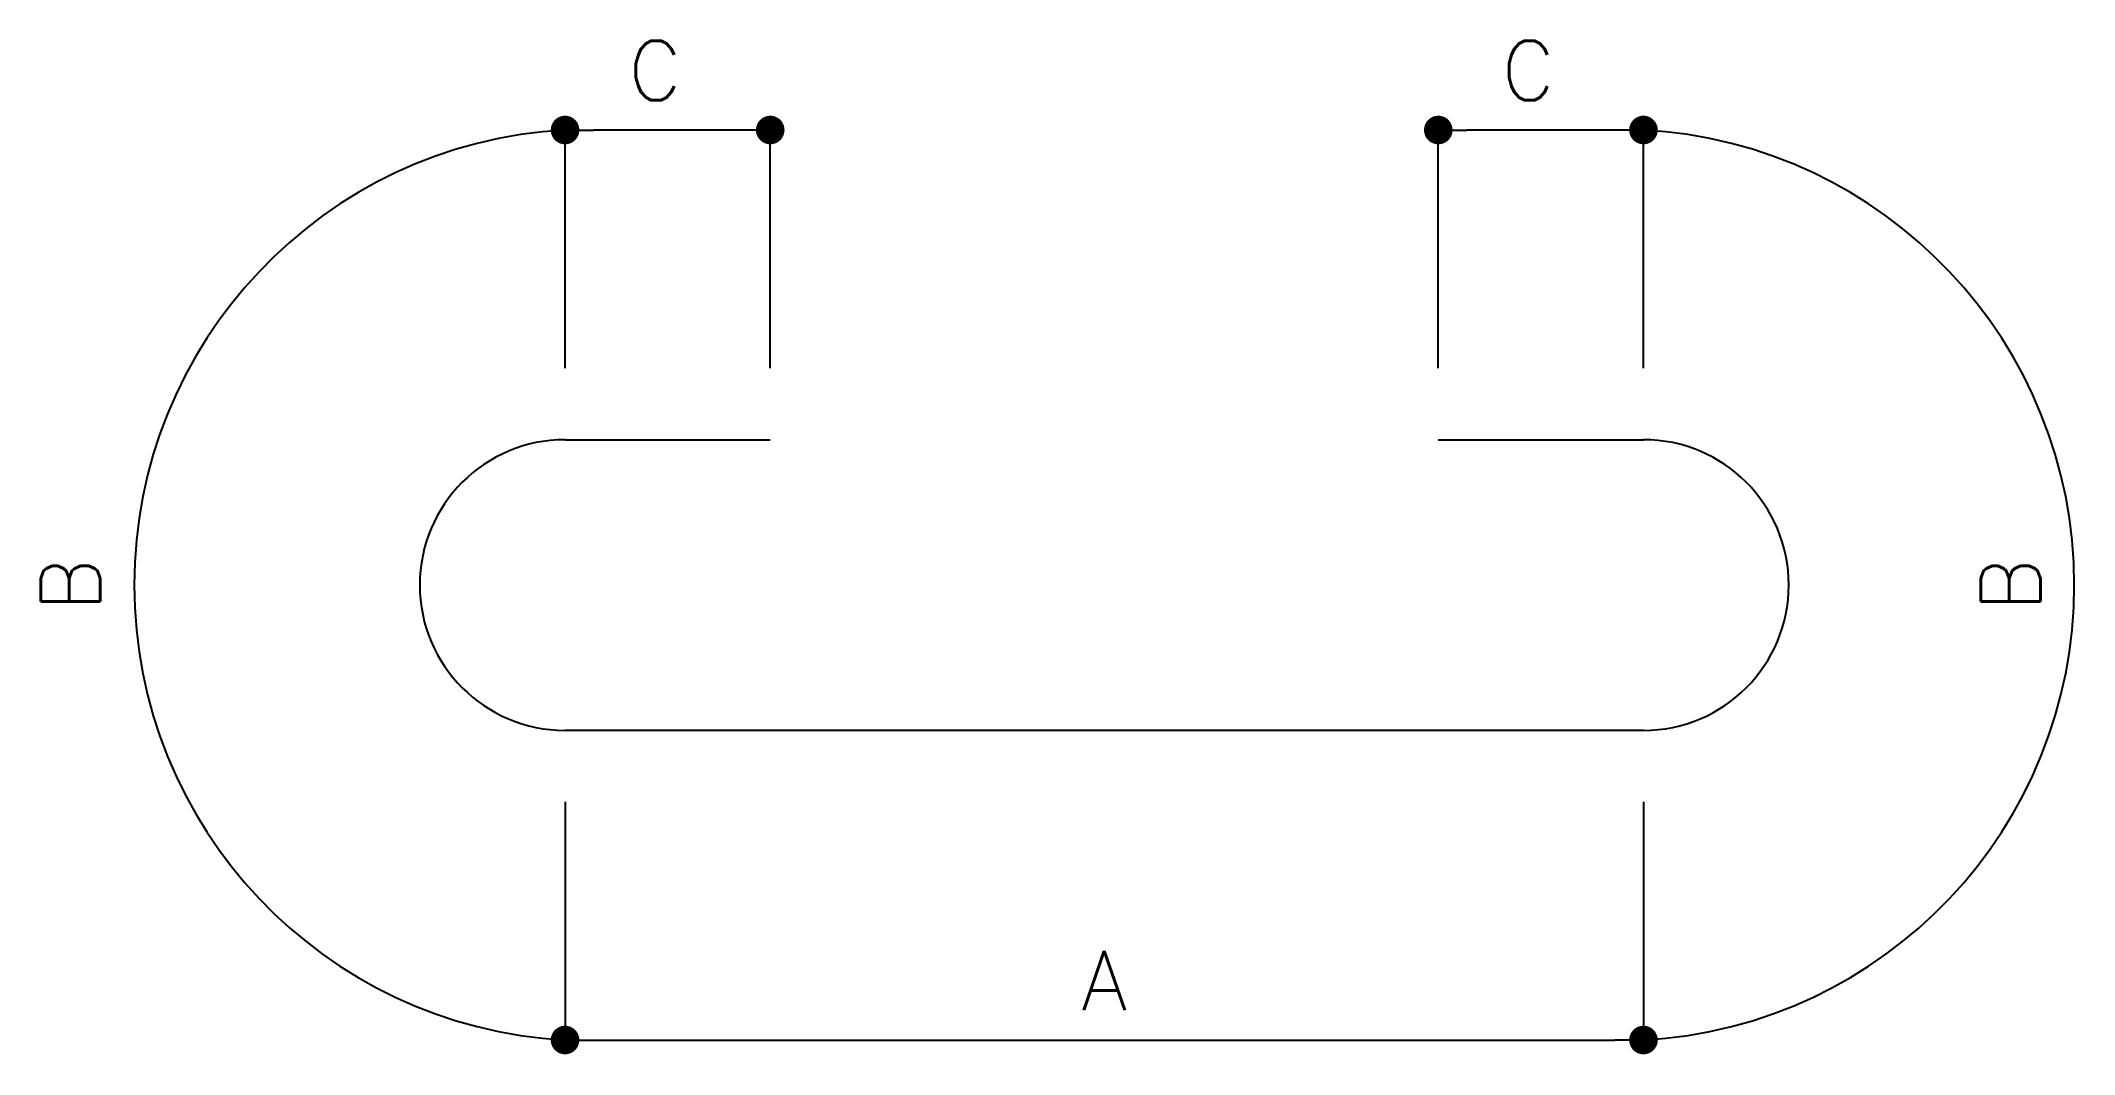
# Model space of a CAD drawing. Header units: millimetres. Extents: x -44.7 to 40.7, y -38.8 to 3.8.
import ezdxf

# ---------------------------------------------------------------- set-up
doc = ezdxf.new("R2010")
doc.units = ezdxf.units.MM
doc.header["$LTSCALE"] = 500
doc.header["$MEASUREMENT"] = 0
doc.layers.add('rebar', color=6, linetype='Continuous')
doc.styles.add('ROMANS', font='ROMANS.SHX')

# ---------------------------------------------------------------- blocks, each defined once
blk = doc.blocks.new('DOT')
at = {"color": 1}
blk.add_line((0, 0), (-1, 0), dxfattribs=at)
at = {"color": 7, "const_width": 0.5}
blk.add_lwpolyline([(-0.25, 0, 1), (0.25, 0, 1)], format="xyb", close=True, dxfattribs=at)

msp = doc.modelspace()

# ---------------------------------------------------------------- linework, layer by layer
at = {"color": 1}
for p, q in [((-22.637, -10), (-22.637, 0)), ((-15.223, 0), (-21.437, 0)), ((-14.023, -10), (-14.023, 0)), ((14.023, -10), (14.023, 0)), ((21.437, 0), (15.223, 0)), ((22.637, -10), (22.637, 0)), ((-22.637, -28.199), (-22.637, -38.199)), ((22.637, -28.199), (22.637, -38.199)), ((-21.437, -38.199), (21.437, -38.199))]:
    msp.add_line(p, q, dxfattribs=at)
at = {"color": 6}
for p, q in [((-22.637, -13), (-14.023, -13)), ((14.023, -13), (22.637, -13))]:
    msp.add_line(p, q, dxfattribs=at)
at = {"color": 1}
for centre, start, end in [((-21.597, -19.1), 93.11756, 266.88244), ((21.597, -19.1), 273.11756, 86.88244)]:
    msp.add_arc(centre, 19.128, start, end, dxfattribs=at)
at = {"layer": 'rebar', "color": 6}
msp.add_line((-22.637, -25.199), (22.637, -25.199), dxfattribs=at)
for centre, start, end in [((-22.637, -19.1), 90, 270), ((22.637, -19.1), 270, 90)]:
    msp.add_arc(centre, 6.1, start, end, dxfattribs=at)

# ---------------------------------------------------------------- block references
at = {"color": 1, "xscale": 1.200000000011642, "yscale": 1.200000000011642, "zscale": 1.2, "rotation": 180}
for p in [(-22.637, 0), (14.023, 0), (-22.637, -38.199)]:
    msp.add_blockref('DOT', p, dxfattribs=at)
at = {"color": 1, "xscale": 1.200000000011642, "yscale": 1.200000000011642, "zscale": 1.2}
for p in [(-14.023, 0), (22.637, 0), (22.637, -38.199)]:
    msp.add_blockref('DOT', p, dxfattribs=at)

# ---------------------------------------------------------------- texts
at = {"color": 7, "style": 'ROMANS'}
for p in [(-19.988, 1.25), (16.672, 1.25)]:
    msp.add_text('C', height=2.5, dxfattribs=at).set_placement(p)
at = {"color": 7, "char_height": 2.5, "attachment_point": 5, "rotation": 90, "style": 'ROMANS'}
for insert in [(-43.401, -19.1), (38.049, -19.1)]:
    msp.add_mtext('B', dxfattribs=dict(at, insert=insert))
at = {"color": 7, "insert": (0, -35.699), "char_height": 2.5, "attachment_point": 5, "style": 'ROMANS'}
msp.add_mtext('A', dxfattribs=at)

doc.saveas('drawing.dxf')
